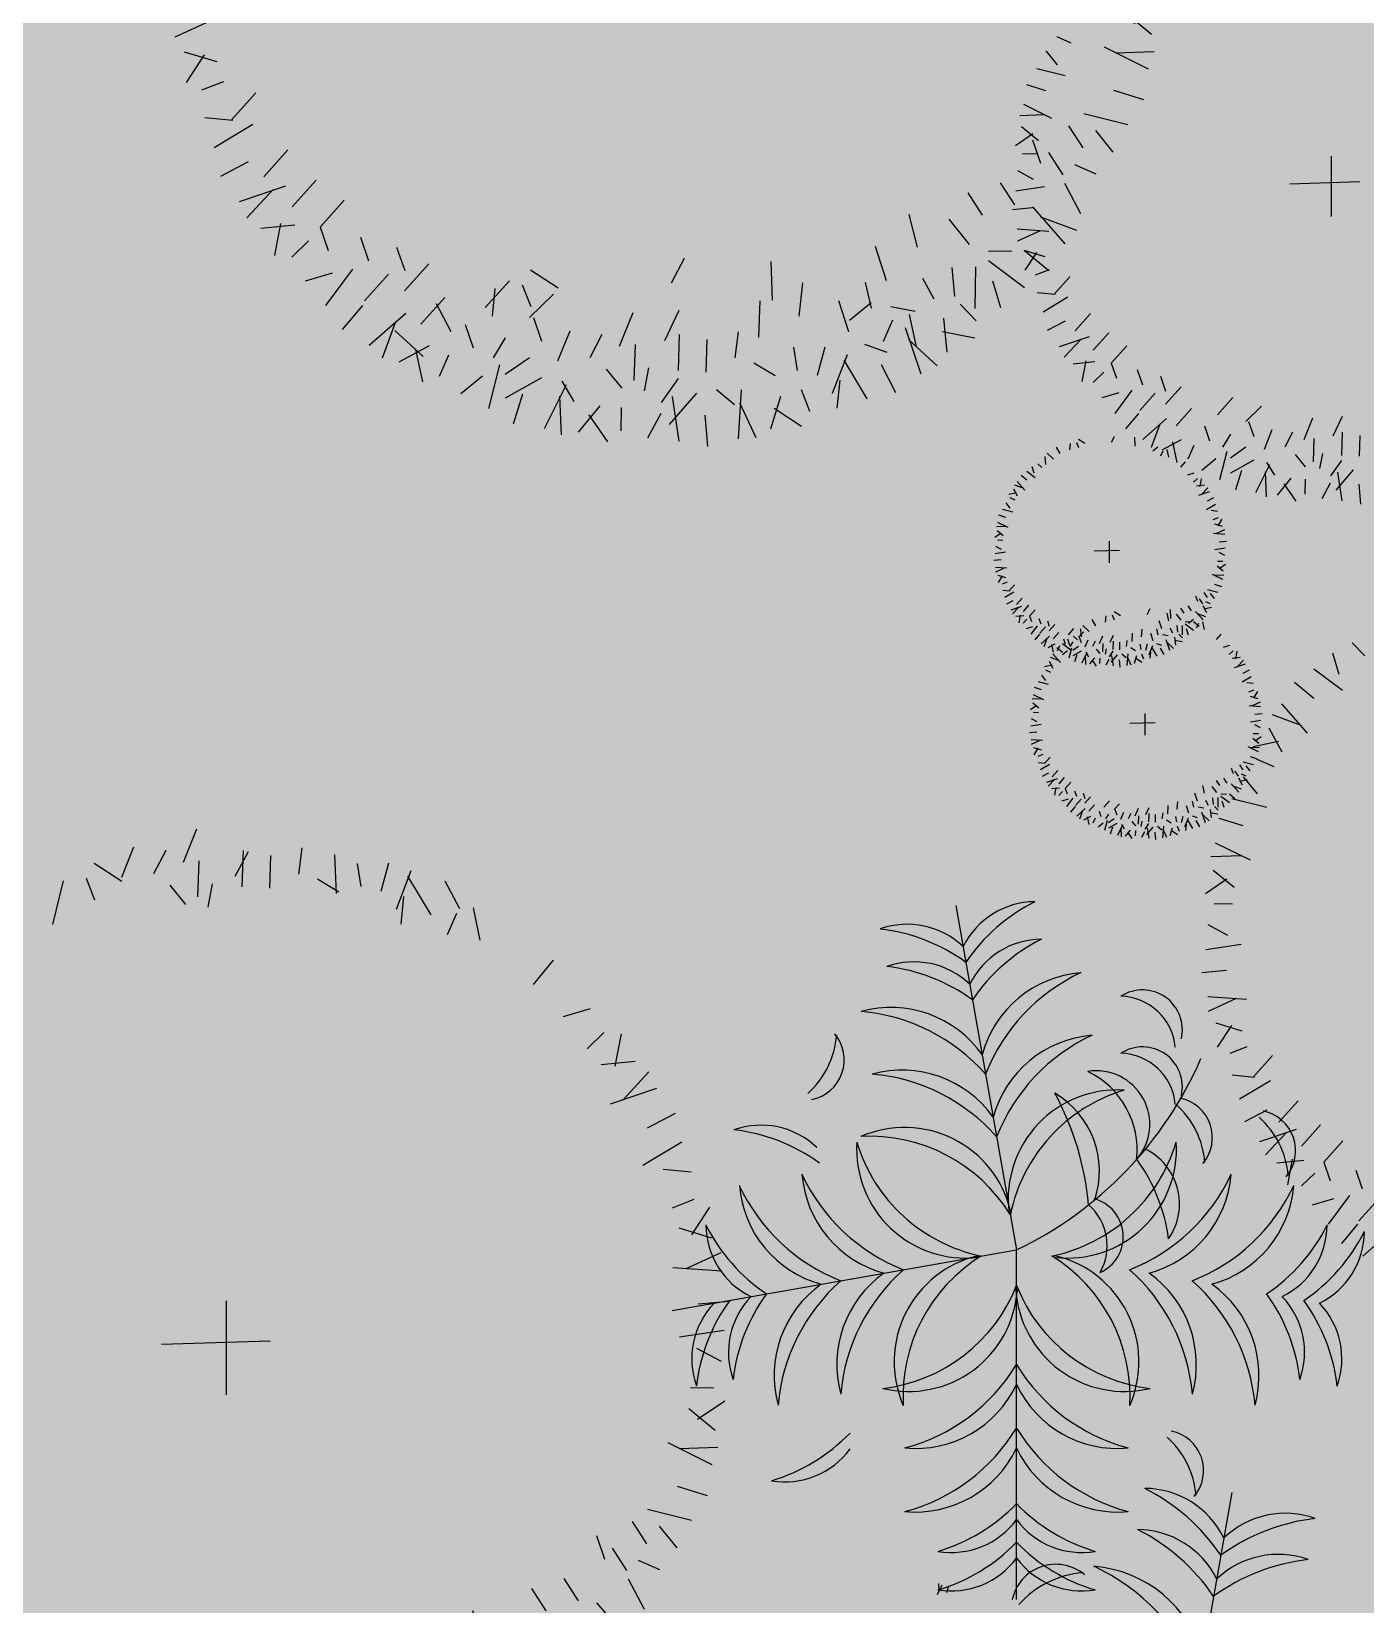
# Model space of a CAD drawing. Header units: millimetres. Extents: x 216896 to 446004, y 63591 to 243769.
# Drawn here: x 308567 to 310818, y 195957 to 198613 of the extents above; entities that cross this region are included whole.
import ezdxf

# ---------------------------------------------------------------- set-up
doc = ezdxf.new("R2010")
doc.units = ezdxf.units.MM
for name, color, linetype, true_color in [('green', 7, 'Continuous', 0x45e718), ('shadov', 7, 'Continuous', 0x2a3c34), ('trees', 7, 'Continuous', 0x547000)]:
    doc.layers.add(name, color=color, linetype=linetype, true_color=true_color)
doc.layers.add('Stone', color=167, linetype='Continuous', lineweight=0)

# ---------------------------------------------------------------- blocks, each defined once
blk = doc.blocks.new('arbor2')
at = {"color": 0}
for p, q in [((0.0933, 0.45), (0.0739, 0.4243)), ((-0.0858, 0.4092), (-0.0919, 0.4366)), ((-0.0337, 0.4362), (-0.0532, 0.4009)), ((-0.0029, 0.4442), (0.0167, 0.4223)), ((0.0347, 0.449), (0.0173, 0.4257)), ((0.0617, 0.4386), (0.0458, 0.4212)), ((-0.1338, 0.4234), (-0.1154, 0.3942)), ((-0.0109, 0.4122), (-0.0132, 0.4328)), ((0.0879, 0.4222), (0.0785, 0.3914)), ((-0.1458, 0.4137), (-0.1508, 0.3835)), ((0.0573, 0.4078), (0.0663, 0.3875)), ((0.1157, 0.4006), (0.1329, 0.4188)), ((0.1285, 0.4207), (0.1191, 0.3898)), ((0.151, 0.41), (0.1426, 0.3821)), ((0.1799, 0.4095), (0.171, 0.3876)), ((0.0942, 0.399), (0.085, 0.3801)), ((0.2064, 0.3959), (0.1988, 0.3623)), ((-0.2012, 0.3625), (-0.2019, 0.3875)), ((-0.168, 0.3753), (-0.178, 0.3935)), ((0.224, 0.3833), (0.2218, 0.3625)), ((-0.236, 0.3439), (-0.2521, 0.3669)), ((-0.2024, 0.3442), (-0.2274, 0.3757)), ((0.1863, 0.379), (0.2017, 0.363)), ((0.2511, 0.3761), (0.2379, 0.3535)), ((0.2685, 0.3644), (0.2468, 0.3344)), ((0.2644, 0.3606), (0.2755, 0.3218)), ((-0.2858, 0.3386), (-0.2576, 0.3187)), ((-0.253, 0.3081), (-0.2722, 0.3474)), ((0.2563, 0.3441), (0.2475, 0.3207)), ((0.2956, 0.348), (0.3018, 0.3206)), ((-0.2931, 0.3251), (-0.2862, 0.2953)), ((-0.3159, 0.3095), (-0.2866, 0.3078)), ((0.2854, 0.3011), (0.2984, 0.3174)), ((0.3137, 0.3181), (0.3121, 0.2887)), ((-0.299, 0.2812), (-0.3152, 0.2941)), ((-0.3248, 0.2566), (-0.335, 0.2794)), ((-0.3188, 0.2393), (-0.3541, 0.2588)), ((0.3481, 0.2381), (0.3711, 0.2543)), ((-0.3498, 0.2261), (-0.3735, 0.2411)), ((-0.3518, 0.1866), (-0.3846, 0.2155)), ((-0.3938, 0.2022), (-0.3601, 0.1945)), ((0.3667, 0.2034), (0.3918, 0.2041)), ((-0.3954, 0.1869), (-0.3776, 0.162)), ((-0.4105, 0.1637), (-0.3827, 0.1734)), ((0.3796, 0.1701), (0.3978, 0.1802)), ((0.4122, 0.175), (0.3995, 0.1485)), ((-0.384, 0.1441), (-0.4039, 0.1498)), ((0.4179, 0.1479), (0.3878, 0.1529)), ((-0.3984, 0.1115), (-0.4166, 0.1287)), ((0.4276, 0.136), (0.3984, 0.1176)), ((0.3869, 0.1173), (0.4305, 0.1201)), ((-0.3863, 0.0977), (-0.4263, 0.1023)), ((0.4134, 0.0879), (0.4408, 0.0941)), ((-0.4098, 0.0738), (-0.4375, 0.0785)), ((0.4008, 0.0568), (0.4396, 0.0679)), ((-0.3966, 0.0364), (-0.438, 0.0506)), ((0.4173, 0.0487), (0.4407, 0.0398)), ((-0.4413, 0.0348), (-0.4073, 0.0406)), ((0.0096, 0.0359), (-0.0121, -0.0451)), ((-0.4369, 0.02), (-0.411, 0.0039)), ((0.4164, 0.0131), (0.4371, 0.0154)), ((-0.442, -0.0071), (-0.4201, 0.0125)), ((0.0385, -0.0091), (-0.056, 0.0132)), ((0.4484, 0.005), (0.4265, -0.0145)), ((0.4433, -0.0221), (0.4174, -0.006)), ((-0.41, -0.0152), (-0.4307, -0.0174)), ((-0.4109, -0.0507), (-0.4343, -0.0419)), ((-0.3846, -0.0322), (-0.4117, -0.0497)), ((0.403, -0.0385), (0.4444, -0.0527)), ((0.4477, -0.0369), (0.4137, -0.0427)), ((-0.3944, -0.0588), (-0.4332, -0.0699)), ((0.4162, -0.0758), (0.4439, -0.0806)), ((-0.407, -0.09), (-0.4344, -0.0962)), ((-0.37, -0.0888), (-0.3971, -0.1064)), ((0.3927, -0.0998), (0.4327, -0.1044)), ((-0.3805, -0.1194), (-0.4241, -0.1222)), ((-0.4212, -0.138), (-0.392, -0.1196)), ((-0.3527, -0.1214), (-0.3797, -0.139)), ((0.4048, -0.1136), (0.423, -0.1307)), ((-0.4115, -0.15), (-0.3814, -0.155)), ((-0.4058, -0.177), (-0.3931, -0.1506)), ((-0.333, -0.1453), (-0.3601, -0.1628)), ((0.3904, -0.1461), (0.4103, -0.1519)), ((-0.3601, -0.1628), (-0.3586, -0.185)), ((0.4018, -0.1889), (0.384, -0.1641)), ((0.4169, -0.1658), (0.3891, -0.1755)), ((-0.3732, -0.1722), (-0.3914, -0.1822)), ((-0.3277, -0.1808), (-0.3262, -0.203)), ((0.3582, -0.1886), (0.391, -0.2176)), ((0.4002, -0.2043), (0.3665, -0.1966)), ((-0.3603, -0.2054), (-0.3854, -0.2062)), ((-0.342, -0.2066), (-0.3736, -0.2317)), ((-0.2987, -0.1979), (-0.2972, -0.22)), ((-0.3119, -0.2192), (-0.3389, -0.2368)), ((-0.2748, -0.2198), (-0.3019, -0.2374)), ((0.3562, -0.2282), (0.3799, -0.2432)), ((-0.3417, -0.2402), (-0.3647, -0.2564)), ((-0.2687, -0.2525), (-0.2957, -0.27)), ((-0.2092, -0.2529), (-0.2363, -0.2705)), ((-0.1885, -0.2484), (-0.1689, -0.2704)), ((0.2749, -0.2523), (0.2764, -0.2744)), ((0.3091, -0.2484), (0.3163, -0.2709)), ((0.3252, -0.2413), (0.3605, -0.2609)), ((-0.306, -0.2572), (-0.3453, -0.2765)), ((-0.3365, -0.29), (-0.3165, -0.2618)), ((-0.2713, -0.2835), (-0.2775, -0.2561)), ((-0.2321, -0.2796), (-0.2232, -0.2562)), ((-0.1965, -0.2804), (-0.1988, -0.2598)), ((0.2856, -0.2669), (0.2928, -0.2894)), ((0.3312, -0.2587), (0.3414, -0.2815)), ((-0.3194, -0.2693), (-0.301, -0.2985)), ((-0.2575, -0.2803), (-0.256, -0.3024)), ((-0.1741, -0.2747), (-0.2004, -0.2894)), ((-0.0699, -0.2921), (-0.0527, -0.2739)), ((-0.3229, -0.2974), (-0.2932, -0.2904)), ((-0.3073, -0.3202), (-0.3057, -0.2908)), ((-0.1969, -0.2903), (-0.1954, -0.3124)), ((0.1508, -0.2882), (0.1504, -0.3182)), ((0.2068, -0.2831), (0.214, -0.3055)), ((0.2369, -0.2818), (0.2441, -0.3043)), ((0.3054, -0.2832), (0.3216, -0.2962)), ((-0.279, -0.3032), (-0.292, -0.3194)), ((-0.2259, -0.3012), (-0.241, -0.3157)), ((-0.1101, -0.3092), (-0.1295, -0.335)), ((0.0208, -0.2967), (0.0132, -0.3304)), ((0.1144, -0.3076), (0.1161, -0.3399)), ((0.1843, -0.3013), (0.1958, -0.328)), ((0.2995, -0.3272), (0.2926, -0.2974)), ((-0.2371, -0.3231), (-0.2566, -0.3583)), ((-0.1688, -0.3103), (-0.1862, -0.3335)), ((-0.1418, -0.3206), (-0.1576, -0.3381)), ((-0.0697, -0.3177), (-0.0893, -0.3405)), ((0.0432, -0.3224), (0.0325, -0.3505)), ((0.2594, -0.3102), (0.2786, -0.3495)), ((0.2922, -0.3407), (0.264, -0.3208)), ((-0.2545, -0.329), (-0.2773, -0.3393)), ((-0.2097, -0.3241), (-0.2344, -0.333)), ((-0.1155, -0.337), (-0.1249, -0.3678)), ((0.0023, -0.3282), (-0.0072, -0.3591)), ((0.0975, -0.3367), (0.0966, -0.3603)), ((-0.2039, -0.3443), (-0.2399, -0.3533)), ((-0.075, -0.3386), (-0.0844, -0.3694)), ((-0.0525, -0.3493), (-0.0609, -0.3771)), ((-0.0235, -0.3498), (-0.0325, -0.3716)), ((0.0702, -0.3462), (0.0718, -0.3752)), ((0.1479, -0.3462), (0.153, -0.3666)), ((0.1758, -0.3437), (0.1712, -0.3695)), ((0.1962, -0.3488), (0.186, -0.3844)), ((0.2088, -0.3463), (0.2338, -0.3778)), ((0.211, -0.3382), (0.2314, -0.3432)), ((0.2424, -0.346), (0.2586, -0.3689)), ((-0.224, -0.354), (-0.239, -0.3777)), ((-0.1844, -0.356), (-0.2133, -0.3889)), ((-0.2, -0.398), (-0.1924, -0.3643)), ((-0.1873, -0.3518), (-0.1816, -0.372)), ((-0.1461, -0.3515), (-0.1371, -0.3717)), ((-0.1093, -0.3603), (-0.1184, -0.3791)), ((0.0753, -0.3657), (0.0981, -0.3554)), ((0.114, -0.3632), (0.1339, -0.3729)), ((0.2076, -0.3646), (0.2083, -0.3896)), ((-0.0862, -0.3763), (-0.1064, -0.3931)), ((0.0205, -0.3759), (0.0184, -0.3968)), ((0.0998, -0.3915), (0.1128, -0.3753)), ((0.1281, -0.3745), (0.1265, -0.4039)), ((0.1744, -0.3774), (0.1844, -0.3956)), ((-0.1847, -0.3996), (-0.1599, -0.3818)), ((-0.1616, -0.4147), (-0.1713, -0.387)), ((-0.1419, -0.3882), (-0.1477, -0.4082)), ((-0.0739, -0.3933), (-0.1046, -0.414)), ((-0.0956, -0.3905), (-0.1001, -0.4305)), ((-0.0171, -0.3802), (-0.0017, -0.3962)), ((0.0477, -0.3831), (0.0345, -0.4058)), ((0.0826, -0.3899), (0.1, -0.4017)), ((0.1216, -0.3847), (0.1243, -0.4284)), ((0.1522, -0.4157), (0.1572, -0.3856)), ((-0.1093, -0.4026), (-0.1265, -0.4208)), ((-0.0557, -0.3947), (-0.0434, -0.4117)), ((-0.0343, -0.4008), (-0.0484, -0.4422)), ((0.0651, -0.3948), (0.0433, -0.4248)), ((0.061, -0.3987), (0.0721, -0.4374)), ((0.1402, -0.4254), (0.1218, -0.3962)), ((0.1792, -0.41), (0.1527, -0.3973)), ((-0.0716, -0.4141), (-0.0764, -0.4417)), ((-0.0327, -0.4456), (-0.0385, -0.4115)), ((-0.0179, -0.4412), (-0.0017, -0.4152)), ((0.0173, -0.4143), (0.0196, -0.4349)), ((0.0529, -0.4151), (0.044, -0.4385)), ((0.0922, -0.4112), (0.0983, -0.4386)), ((0.0093, -0.4463), (-0.0103, -0.4243))]:
    blk.add_line(p, q, dxfattribs=at)

msp = doc.modelspace()

# ---------------------------------------------------------------- hatches: boundary and pattern name
at = {"layer": 'shadov', "ltscale": 0.1}
h = msp.add_hatch(dxfattribs=at)
h.set_pattern_fill('DOTS', color=256, scale=0.001)
h.paths.add_polyline_path([(301407.1, 217899.8), (312801.2, 225349), (312801.2, 212348), (312876.2, 207772.5), (312801.2, 178300), (309333.4, 178300), (309333.4, 168225), (331284.9, 168225), (319890.8, 160775.8), (297939.4, 160775.8), (297939.4, 170850.8), (301375.7, 173101.6)])
at = {"layer": 'Stone', "lineweight": 0}
h = msp.add_hatch(dxfattribs=at)
h.set_pattern_fill('GRAVEL,_O', color=256, scale=75, angle=30)
h.set_pattern_definition([(258.0128, (293194.72, 204320.65), (-4625.72783, -22468.03027), [256.29, -25372.875]), (214.9697, (293141.49, 204069.95), (18844.87948, 13079.78524), [439.804, -43540.5]), (162.5104, (292781.09, 203817.88), (26975.28217, -8622.587), [310.11, -30701.025]), (297.2737, (292375.8, 203033.96), (-17400.22264, 33948.05313), [400.504, -39649.8]), (322.8337, (292559.33, 202677.98), (-19678.92189, 15034.83847), [392.725, -38879.85]), (27.2737, (292872.28, 202440.72), (-33948.05313, -17400.22264), [400.504, -39649.8]), (67.6942, (293228.26, 202624.25), (-11922.14117, -28880.27706), [529.645, -52434.825]), (102.2553, (293429.29, 203114.26), (-9406.53422, 42962.64854), [500.04, -49503.975]), (151.4296, (293323.15, 203602.905), (-25580.71599, 13827.09193), [401.86, -39784.125]), (205.2364, (292970.22, 203795.09), (19100.03914, 8827.72886), [458.785, -22480.425]), (252.3974, (292555.224, 203599.486), (-9319.85496, -29577.53907), [593.31, -58737.6]), (168.8141, (294018.6, 203960.43), (-17263.4326, 3231.1594), [202.504, -20047.95]), (201.4692, (293819.95, 203999.72), (23352.09119, 9082.916), [385.26, -38140.95]), (255, (293461.4, 203858.7), (952.5, -1649.777), [269.41, -2424.67]), (233.1986, (293231.63, 203990), (6343.9114, 8062.0873), [145.08, -14362.95]), (321.8014, (293144.72, 203873.84), (-4507.2814, 3996.8377), [205.174, -10053.6]), (60.9638, (293305.96, 203746.96), (3044.3285, 6157.0563), [333.24, -10774.725]), (191.5651, (293467.7, 204038.3), (4252.057, 255.225), [240.965, -5783.175]), (46.3895, (292187.85, 203321.39), (13640.29899, 14474.33014), [337.566, -33419.1]), (100.3462, (292420.69, 203565.8), (3878.39, -21957.52606), [283.2, -28036.65]), (323.1986, (293277.2, 204368.28), (-8062.0873, 6343.9114), [290.16, -14217.9]), (13.6105, (293509.54, 204194.46), (-19355.2871, -4575.68037), [337.566, -33419.1]), (9.444, (292778.4, 202298.53), (-10153.8999, -1462.9531), [325.526, -15950.775]), (324.7751, (293099.52, 202351.94), (-18726.36788, 13385.065), [272.754, -27002.7]), (96.8014, (294246.2, 202728.02), (-1462.9448, 10153.9281), [290.16, -14217.9]), (47.354, (294211.84, 203016.14), (-17637.12603, -18981.6043), [319.337, -31614.3]), (99.444, (293437.81, 202261.3), (1462.9531, -10153.8999), [162.763, -16113.6]), (131.3099, (294147.2, 202670.87), (-5459.758, 5646.5971), [97.136, -9616.5]), (195.9638, (294083.1, 202743.84), (5901.837, 1207.7265), [392.726, -7461.79]), (216.009, (293705.51, 202635.82), (15545.26184, 11174.7605), [363.95, -36031.05]), (333.6901, (293391.7, 203598.5), (-3554.777, 2347.0533), [274.74, -6593.835]), (23.1572, (293637.97, 203476.71), (29951.25283, 12892.93513), [479.668, -47487]), (90.9454, (294079, 203665.34), (68.3859, -15358.41236), [196.13, -19417.05]), (120, (294075.8, 203861.4), (-2602.28, 697.28), [114.3, -1790.7]), (150.2564, (293643.94, 202666.27), (13266.59623, -7738.451), [264.65, -26200.425]), (78.0128, (293414.16, 202797.57), (4625.72783, 22468.03027), [512.58, -25116.6]), (30, (293520.6, 203299), (697.28, 2602.28), [495.3, -1409.7]), (355.3048, (293949.56, 203546.62), (-23165.256, 2023.46636), [301.207, -29819.475]), (284.0546, (294249.76, 203521.97), (2160.2265, -7551.6317), [277.37, -13591.275]), (237.646, (294317.12, 203252.9), (-21820.77249, -34595.28796), [451.61, -44709.375]), (205.4261, (294075.44, 202871.4), (-22399.61946, -10732.73244), [477.77, -47299.35]), (205.4261, (294075.44, 202871.4), (-22399.61946, -10732.73244), [477.77, -47299.35])])
h.paths.add_polyline_path([(293610.3, 164642.3), (302257.5, 164642.3), (302257.5, 179683.4), (293610.3, 179683.4)], flags=16)
h.paths.add_polyline_path([(294257.5, 184283.4), (302257.5, 184283.4), (302257.5, 181283.4), (294257.5, 181283.4)], flags=16)
h.paths.add_polyline_path([(294257.5, 188483.4), (302257.5, 188483.4), (302257.5, 185483.4), (294257.5, 185483.4)], flags=16)
h.paths.add_polyline_path([(294257.5, 192683.4), (302257.5, 192683.4), (302257.5, 189683.4), (294257.5, 189683.4)], flags=16)
edge = h.paths.add_edge_path()
edge.add_line((293607.1, 153195.7), (293607.1, 162642.3))
edge.add_line((293607.1, 162642.3), (302257.5, 162642.3))
edge.add_line((302257.5, 162642.3), (302257.5, 153195.7))
edge.add_line((302257.5, 153195.7), (304476.6, 153195.7))
edge.add_line((304476.6, 153195.7), (304476.6, 161675.3))
edge.add_line((304476.6, 161675.3), (309320.4, 161675.3))
edge.add_line((309320.4, 161675.3), (309320.4, 165847.4))
edge.add_line((309320.4, 165847.4), (304476.6, 165847.4))
edge.add_line((304476.6, 165847.4), (304476.6, 194585.1))
edge.add_line((304476.6, 194585.1), (296994.2, 194585.1))
edge.add_line((296994.2, 194585.1), (295031.1, 197985))
edge.add_line((295031.1, 197985), (289835, 194985.1))
edge.add_line((289835, 194985.1), (289835, 191274.4))
edge.add_line((289835, 191274.4), (291607.1, 191274.4))
edge.add_line((291607.1, 191274.4), (291607.1, 175228.1))
edge.add_line((291607.1, 175228.1), (291607.1, 171222.2))
edge.add_line((291607.1, 171222.2), (291607.1, 165645.2))
edge.add_line((291607.1, 165645.2), (291607.1, 161639.3))
edge.add_line((291607.1, 161639.3), (291607.1, 153195.7))
edge.add_line((291607.1, 153195.7), (293607.1, 153195.1))

# ---------------------------------------------------------------- linework, layer by layer
at = {"layer": 'green'}
for p, q in [((310321.5, 198593.2), (310298.3, 198603.4)), ((310298.9, 198556.3), (310279.7, 198579.9)), ((310311.3, 198537.8), (310263.8, 198549.7)), ((310279.2, 198512.7), (310246.6, 198522.8)), ((310235, 198470.7), (310276.9, 198472.3)), ((310289.2, 198465.6), (310241.6, 198489.2)), ((310227.5, 198420.3), (310257, 198440.4)), ((310238, 198452.2), (310266.7, 198428.7)), ((310264.8, 198405.6), (310239.6, 198406.1)), ((310760.7, 198402.4), (310760.7, 198300.5)), ((310258.1, 198362.8), (310231.4, 198377.3)), ((310276.7, 198350.5), (310228.3, 198343.3)), ((310808.8, 198358.7), (310690.8, 198355.1)), ((310256.6, 198315), (310222.6, 198311.9)), ((310283.9, 198275.3), (310230.8, 198278.9)), ((310231.9, 198259.3), (310270, 198276.9)), ((310241.6, 198243.4), (310277.2, 198232.6)), ((310244.2, 198209.9), (310263.8, 198239.8)), ((310284.3, 198210.5), (310260.8, 198201.4)), ((310319.4, 198198.6), (310293.2, 198169.4)), ((310294.5, 198168.5), (310264.2, 198171.6)), ((310316.3, 198164.2), (310274.4, 198139)), ((310311.4, 198123.7), (310281.2, 198107.8)), ((310354.4, 198136.7), (310328.2, 198107.5)), ((310351.8, 198097.5), (310301.4, 198080.5)), ((310309.8, 198062.8), (310338.3, 198093.6)), ((310385, 198103.9), (310358.8, 198074.8)), ((310415.6, 198082), (310389.4, 198052.9)), ((310325, 198051.8), (310361.9, 198055.4)), ((310340.2, 198021.9), (310346.8, 198057)), ((310389.4, 198052.9), (310398.1, 198027.4)), ((310433, 198042), (310441.8, 198016.5)), ((310377, 198037.8), (310358.8, 198020.3)), ((310472.4, 198031.1), (310481.1, 198005.6)), ((310402.4, 198002.9), (310373.3, 197994.1)), ((310424.3, 198007.2), (310395.2, 197967.9)), ((310463.6, 198002), (310437.4, 197972.8)), ((310507.3, 198012.9), (310481.1, 197983.7)), ((310594.7, 197994.7), (310568.5, 197965.5)), ((310435.2, 197967.9), (310413.4, 197941.7)), ((310524.8, 197976.5), (310498.6, 197947.3)), ((310642.8, 197980.1), (310616.6, 197954.6)), ((310778.9, 197962.5), (310763, 197929.6)), ((310482.5, 197959.2), (310442.5, 197924.2)), ((310457.1, 197911.1), (310471.6, 197950.4)), ((310546.7, 197947.3), (310555.4, 197921.9)), ((310620.9, 197954.6), (310629.7, 197929.1)), ((310660.3, 197940.1), (310647.1, 197907.3)), ((310695.2, 197936.4), (310682.1, 197910.9)), ((310728.7, 197959.7), (310714.1, 197923.4)), ((310779.2, 197936.4), (310777.9, 197897.2)), ((310475.3, 197906.7), (310508, 197924.2)), ((310500.7, 197884.9), (310493.5, 197919.8)), ((310528.7, 197913.7), (310518.5, 197890.6)), ((310590.3, 197932.8), (310577.2, 197910.9)), ((310616.6, 197910.9), (310590.3, 197892.7)), ((310731.2, 197925.4), (310729.8, 197886.3)), ((310809, 197930.8), (310807.9, 197895.6)), ((310565.6, 197891.1), (310542, 197871.9)), ((310584.1, 197903.5), (310572.2, 197856.1)), ((310629.7, 197889.1), (310590.3, 197867.2)), ((310656.3, 197881.4), (310632.7, 197833.8)), ((310651.5, 197885.4), (310664.6, 197863.6)), ((310699.8, 197898.8), (310716.7, 197877.9)), ((310745.8, 197900.1), (310741, 197875.1)), ((310777.9, 197888.5), (310759.5, 197862.5)), ((310609.2, 197871.4), (310599.1, 197838.8)), ((310651.1, 197827.3), (310649.5, 197869.2)), ((310669.6, 197830.2), (310693.2, 197858.9)), ((310716.3, 197857), (310715.8, 197831.8)), ((310797.7, 197872.5), (310768.2, 197838.5)), ((310771.4, 197868.9), (310778.6, 197820.5)), ((310701.5, 197819.8), (310681.4, 197849.3)), ((310759, 197850.4), (310744.6, 197823.6)), ((310806.9, 197848.8), (310810, 197814.8)), ((310774.2, 197527.1), (310763.4, 197563)), ((310817.4, 197558.5), (310795.8, 197581)), ((310779.6, 197500.1), (310731.1, 197536.1)), ((310731.1, 197486.6), (310698.7, 197513.6)), ((310660.9, 197459.7), (310709.5, 197441.7)), ((310720.3, 197428.2), (310677.1, 197477.6)), ((310655.5, 197437.2), (310677.1, 197396.7)), ((310628.6, 197405.7), (310671.7, 197414.7)), ((310664.1, 197371.3), (310635.6, 197383.8)), ((310636.3, 197325.7), (310612.6, 197354.8)), ((310651.6, 197302.8), (310593, 197317.5)), ((310611.9, 197271.8), (310571.7, 197284.3)), ((310557.4, 197220), (310609.2, 197222)), ((310624.3, 197213.7), (310565.5, 197242.8)), ((310561.1, 197197.2), (310596.5, 197168.1)), ((310548.2, 197157.8), (310584.6, 197182.6)), ((310594.2, 197139.6), (310563.1, 197140.2)), ((310127, 197137.2), (310229.5, 196556.1)), ((310585.9, 197086.8), (310552.9, 197104.6)), ((310608.8, 197071.6), (310549.1, 197062.7)), ((310584, 197027.7), (310542.1, 197023.9)), ((310617.7, 196978.8), (310552.2, 196983.2)), ((310553.5, 196959.1), (310600.6, 196980.7)), ((310565.6, 196939.4), (310609.5, 196926)), ((310568.8, 196898), (310592.9, 196934.9)), ((310618.3, 196898.8), (310589.3, 196887.5)), ((310661.7, 196884), (310629.3, 196848.1)), ((310630.8, 196846.9), (310593.5, 196850.7)), ((310657.8, 196841.6), (310606, 196810.5)), ((310704.8, 196807.6), (310672.4, 196771.6)), ((310651.7, 196791.6), (310614.4, 196772)), ((310742.6, 196767.1), (310710.2, 196731.2)), ((310701.5, 196759.2), (310639.3, 196738.3)), ((310649.8, 196716.4), (310685, 196754.4)), ((310780.3, 196740.2), (310748, 196704.2)), ((310668.5, 196702.9), (310714.1, 196707.3)), ((310687.2, 196665.9), (310695.4, 196709.2)), ((310748, 196704.2), (310758.7, 196672.8)), ((310801.9, 196690.7), (310812.7, 196659.3)), ((310732.6, 196685.6), (310710.2, 196664)), ((310764.1, 196642.4), (310728.2, 196631.6)), ((310791.1, 196647.8), (310755.1, 196599.3)), ((310839.7, 196641.3), (310807.3, 196605.3)), ((310804.6, 196599.3), (310777.6, 196566.9)), ((310863, 196588.5), (310813.6, 196545.3)), ((309648.4, 196453.6), (310229.5, 196556.1)), ((310229.5, 195966), (310229.5, 196556.1)), ((310593, 196146.7), (310480, 195505.9)), ((310096, 195974.4), (310104, 195990.5)), ((310097.8, 195992.7), (310098.3, 195978.5)), ((310112, 195977.8), (310115.4, 195988.8))]:
    msp.add_line(p, q, dxfattribs=at)
for centre, radius, start, end in [((310261.4, 197007.5), 136.2, 90.3757, 153.7101), ((310397.9, 196869.6), 306.6, 116.6207, 145.9237), ((310045.2, 196969.4), 136.2, 46.29, 109.6243), ((309964.1, 196793.1), 306.6, 54.0763, 83.3794), ((310272.6, 196944.2), 136.2, 90.3757, 153.7101), ((310409, 196806.3), 306.6, 116.6207, 145.9237), ((310056.3, 196906), 136.2, 46.29, 109.6243), ((309975.2, 196729.8), 306.6, 54.0763, 83.3794), ((310353.4, 196835.9), 188.6, 94.6063, 164.7511), ((310471.7, 196737.3), 316.2, 114.9635, 158.6288), ((310442, 196927.5), 67.3, 347.0578, 122.8533), ((310403.3, 196889.6), 94.5, 5.1845, 88.654), ((310017.4, 196776.7), 188.6, 35.2489, 105.3937), ((309939.9, 196643.5), 316.2, 41.3712, 85.0366), ((309778.9, 196930.3), 147.6, 311.7894, 355.382), ((309870.8, 196876.6), 67.9, 281.2525, 40.258), ((310372, 196730.2), 188.6, 94.6063, 164.7511), ((310490.4, 196631.6), 316.2, 114.9635, 158.6288), ((310442, 196831.3), 67.3, 347.0578, 122.8533), ((309955.3, 197131.6), 637.5, 295.4772, 336.6585), ((310403.3, 196793.4), 94.5, 5.1845, 88.654), ((310036, 196671), 188.6, 35.2489, 105.3937), ((309958.6, 196537.8), 316.2, 41.3712, 85.0366), ((310364, 196767.9), 90.4, 318.8744, 98.9763), ((310285.5, 196724.5), 147.5, 353.7537, 64.0971), ((310399.3, 196642.1), 183.9, 86.3654, 186.5741), ((310491.5, 196559.3), 278.2, 106.8122, 168.3336), ((310216.5, 196688.9), 152.8, 341.4477, 59.3673), ((309854.8, 196585.3), 498.5, 5.4008, 28.1391), ((310400.1, 196691.9), 147.6, 4.618, 48.2107), ((310492.1, 196745.6), 67.9, 319.742, 78.7476), ((309798.3, 196630.3), 136.2, 46.29, 109.6243), ((310540.7, 196669.7), 147.6, 4.618, 48.2107), ((310632.6, 196723.4), 67.9, 319.742, 78.7476), ((309717.2, 196454.1), 306.6, 54.0763, 83.3794), ((310040.5, 196578.8), 183.9, 13.426, 113.6346), ((309982.2, 196469.5), 278.2, 31.6665, 93.1878), ((310143.5, 196726), 183.9, 176.3654, 276.5741), ((310226.3, 196818.1), 278.2, 196.8122, 258.3336), ((310232.7, 196818.1), 278.2, 281.6665, 343.1878), ((310315.5, 196726), 183.9, 263.426, 3.6346), ((310402, 196633.8), 102.6, 324.9866, 64.4034), ((310193.6, 196536), 295, 7.5759, 35.8942), ((310048.3, 196798.3), 316.2, 204.9635, 248.6288), ((309949.7, 196680), 188.6, 184.6063, 254.7511), ((310055.4, 196698.7), 188.6, 184.6063, 254.7511), ((310154, 196817), 316.2, 204.9635, 248.6288), ((310305, 196817), 316.2, 291.3712, 335.0366), ((310403.6, 196698.7), 188.6, 285.2489, 355.3937), ((310410.7, 196798.3), 316.2, 291.3712, 335.0366), ((310509.3, 196680), 188.6, 285.2489, 355.3937), ((310343.1, 196578.2), 66.4, 294.2258, 75.1279), ((310290.3, 196563.1), 92.1, 330.4398, 48.6694), ((309979.3, 196735.6), 306.6, 206.6207, 235.9237), ((309841.5, 196599.2), 136.2, 180.3757, 243.7101), ((310479.7, 196735.6), 306.6, 304.0763, 333.3794), ((310617.5, 196599.2), 136.2, 296.29, 359.6243), ((310542.6, 196724.5), 306.6, 304.0763, 333.3794), ((310680.4, 196588.1), 136.2, 296.29, 359.6243), ((310206.8, 196367.1), 183.9, 103.426, 203.6346), ((310316.1, 196308.9), 278.2, 121.6665, 183.1878), ((310142.9, 196308.9), 278.2, 356.8122, 58.3336), ((310252.2, 196367.1), 183.9, 336.3654, 76.5741), ((310142.1, 196266.5), 316.2, 131.3712, 175.0366), ((310114.6, 196362.6), 188.6, 125.2489, 195.3937), ((310247.8, 196285.2), 316.2, 131.3712, 175.0366), ((310211.2, 196285.2), 316.2, 4.9635, 48.6288), ((310344.4, 196362.6), 188.6, 344.6063, 54.7511), ((310316.9, 196266.5), 316.2, 4.9635, 48.6288), ((309879.6, 196382.9), 136.2, 136.29, 199.6243), ((310055.8, 196301.9), 306.6, 144.0763, 173.3794), ((310008.9, 196344), 188.6, 125.2489, 195.3937), ((309971, 196598.4), 278.2, 276.8122, 338.3336), ((310047.3, 196500.9), 183.9, 256.3654, 356.5741), ((310411.7, 196500.9), 183.9, 183.426, 283.6346), ((310488, 196598.4), 278.2, 201.6665, 263.1878), ((310450.1, 196344), 188.6, 344.6063, 54.7511), ((310403.2, 196301.9), 306.6, 6.6207, 35.9237), ((310579.4, 196382.9), 136.2, 340.3757, 43.7101), ((309817.6, 196372), 136.2, 136.29, 199.6243), ((309993.8, 196290.9), 306.6, 144.0763, 173.3794), ((310466.1, 196290.8), 306.6, 6.6207, 35.9237), ((310642.3, 196371.9), 136.2, 340.3757, 43.7101), ((309959.5, 196527.1), 316.2, 284.9635, 328.6288), ((310499.5, 196527.1), 316.2, 211.3712, 255.0366), ((310058.9, 196409.4), 188.6, 264.6063, 334.7511), ((310400.1, 196409.4), 188.6, 205.2489, 275.3937), ((309728.2, 196460.1), 306.6, 286.6207, 315.9237), ((309959.5, 196419.8), 316.2, 284.9635, 328.6288), ((310499.5, 196419.8), 316.2, 211.3712, 255.0366), ((310385.3, 196129.8), 147.6, 4.618, 48.2107), ((310477.3, 196183.5), 67.9, 319.742, 78.7476), ((309838.7, 196300.6), 136.2, 260.3757, 323.7101), ((310058.9, 196302.1), 188.6, 264.6063, 334.7511), ((310400.1, 196302.1), 188.6, 205.2489, 275.3937), ((310294.3, 195851.1), 338, 34.0763, 63.3794), ((310444.8, 196003.2), 150.2, 26.29, 89.6243), ((310009.3, 196340.9), 306.6, 286.6207, 315.9237), ((310449.7, 196340.9), 306.6, 224.0763, 253.3794), ((310772.6, 195766.8), 338, 96.6207, 125.9237), ((310683.2, 195961.1), 150.2, 70.3757, 133.7101), ((310119.7, 196181.4), 136.2, 260.3757, 323.7101), ((310339.3, 196181.4), 136.2, 216.29, 279.6243), ((310432.6, 195933.8), 150.2, 26.29, 89.6243), ((310282.1, 195781.8), 338, 34.0763, 63.3794), ((310009.3, 196275.9), 306.6, 286.6207, 315.9237), ((310449.7, 196275.9), 306.6, 224.0763, 253.3794), ((310119.7, 196116.5), 136.2, 260.3757, 323.7101), ((310295.6, 195950.4), 74.9, 49.742, 168.7476), ((310339.3, 196116.5), 136.2, 216.29, 279.6243), ((310760.4, 195697.5), 338, 96.6207, 125.9237), ((310671, 195891.8), 150.2, 70.3757, 133.7101), ((310354.8, 195849), 162.8, 94.618, 138.2107), ((310343.4, 195814.5), 208, 15.2489, 85.3937), ((310213, 195705.7), 348.7, 21.3712, 65.0366)]:
    msp.add_arc(centre, radius, start, end, dxfattribs=at)
at = {"layer": 'trees'}
for p, q in [((310303, 197900.3), (310297.2, 197911.2)), ((310319.2, 197906.4), (310320.3, 197917.4)), ((310334.4, 197910.1), (310331.1, 197918.6)), ((310334.2, 197924.6), (310345, 197917.5)), ((310389.6, 197919.6), (310394.8, 197929.3)), ((310428.7, 197927.9), (310429.3, 197912.8)), ((310459.7, 197904.8), (310468.2, 197911.8)), ((310271.9, 197876.5), (310265.6, 197883.1)), ((310277, 197895.4), (310278.3, 197882)), ((310280.9, 197900.9), (310292.1, 197890.5)), ((310473, 197896.6), (310476.7, 197905)), ((310483.2, 197907.1), (310485.8, 197894.4)), ((310506.9, 197877), (310514.8, 197886.5)), ((310246.6, 197855.4), (310237.1, 197863.4)), ((310260.8, 197859.4), (310246.6, 197869.9)), ((310259.2, 197867.3), (310256.1, 197877.9)), ((310518.8, 197864.3), (310529.3, 197867.5)), ((310528, 197851.7), (310534.6, 197858)), ((310541.3, 197857.4), (310538.9, 197844.7)), ((310216.5, 197831.7), (310229.2, 197834.3)), ((310224.4, 197840.9), (310230.7, 197829.1)), ((310226, 197847.5), (310240.2, 197842.3)), ((310243.4, 197838.3), (310230.7, 197852.8)), ((310546.8, 197846.6), (310533.4, 197845.3)), ((310537.1, 197830.1), (310555.4, 197836.2)), ((310552.3, 197842.6), (310542, 197831.5)), ((310223.3, 197801.5), (310206.1, 197805.8)), ((310218.8, 197808.2), (310211.8, 197816.8)), ((310226.9, 197821.6), (310218.6, 197825.3)), ((310549.9, 197805.9), (310565.1, 197815)), ((310551.7, 197820.6), (310562.7, 197826.3)), ((310557.9, 197804.4), (310568.8, 197803.2)), ((310195.6, 197777.2), (310210.8, 197777.8)), ((310215.2, 197775.4), (310198, 197783.9)), ((310211.6, 197792.4), (310199.8, 197796.1)), ((310561.5, 197789.1), (310570.1, 197792.4)), ((310577, 197777.2), (310564.1, 197781.1)), ((310576.1, 197789.3), (310569, 197778.5)), ((310192.9, 197759), (310203.6, 197766.3)), ((310196.7, 197770.5), (310207.1, 197762)), ((310206.4, 197753.6), (310197.3, 197753.8)), ((310386, 197752.5), (310386, 197715.6)), ((310561.7, 197765.7), (310580.9, 197764.4)), ((310580.5, 197771.4), (310566.7, 197765.1)), ((310571.6, 197751.3), (310583.9, 197752.4)), ((310210.7, 197733.7), (310193.2, 197731.1)), ((310204, 197738.2), (310194.3, 197743.4)), ((310403.4, 197736.7), (310360.7, 197735.4)), ((310564.3, 197738.4), (310581.8, 197741.1)), ((310571, 197734), (310580.7, 197728.7)), ((310203.4, 197720.8), (310191.1, 197719.7)), ((310213.3, 197706.5), (310194.1, 197707.8)), ((310194.5, 197700.7), (310208.3, 197707)), ((310559.8, 197696.8), (310577, 197688.2)), ((310578.3, 197701.6), (310567.9, 197710.1)), ((310568.6, 197718.5), (310577.7, 197718.3)), ((310582.1, 197713.1), (310571.4, 197705.9)), ((310198, 197694.9), (310210.9, 197691)), ((310199, 197682.8), (310206, 197693.6)), ((310213.5, 197683), (310205, 197679.7)), ((310217.2, 197667.8), (310206.2, 197668.9)), ((310226.2, 197678.7), (310216.7, 197668.1)), ((310551.8, 197670.6), (310569, 197666.3)), ((310563.4, 197679.7), (310575.2, 197676)), ((310579.4, 197694.9), (310564.2, 197694.3)), ((310225.1, 197666.2), (310209.9, 197657.1)), ((310223.3, 197651.5), (310212.3, 197645.8)), ((310237.9, 197642), (310219.7, 197635.9)), ((310238.9, 197656.2), (310229.4, 197645.7)), ((310249.9, 197644.4), (310240.4, 197633.8)), ((310518.8, 197643.3), (310524.4, 197634.6)), ((310531.6, 197660.2), (310534.8, 197651)), ((310537.8, 197655.2), (310543.4, 197646.5)), ((310550.6, 197631.2), (310544.3, 197643.1)), ((310545.7, 197665.7), (310551.3, 197657)), ((310548.1, 197650.5), (310556.5, 197646.9)), ((310556.3, 197663.9), (310563.2, 197655.4)), ((310222.7, 197629.5), (310233, 197640.6)), ((310228.2, 197625.5), (310241.6, 197626.8)), ((310233.7, 197614.7), (310236.1, 197627.4)), ((310247, 197620.4), (310240.4, 197614.1)), ((310261, 197636.5), (310251.5, 197625.9)), ((310251.5, 197625.9), (310254.7, 197616.7)), ((310267.3, 197622), (310270.5, 197612.7)), ((310281.6, 197618), (310284.8, 197608.8)), ((310363.2, 197609.4), (310357.4, 197620.3)), ((310379.4, 197615.5), (310380.5, 197626.5)), ((310394.6, 197619.2), (310391.3, 197627.7)), ((310394.4, 197633.7), (310405.2, 197626.6)), ((310449.8, 197628.7), (310455, 197638.4)), ((310469.7, 197618.4), (310474.1, 197604.9)), ((310483, 197630.8), (310486.2, 197618)), ((310488.9, 197637), (310489.5, 197621.9)), ((310498.7, 197629.1), (310506.6, 197619)), ((310506.2, 197639.4), (310511.8, 197630.6)), ((310514.2, 197616.4), (310523.5, 197616.6)), ((310519.9, 197613.9), (310528.4, 197620.9)), ((310528.4, 197616.7), (310537.9, 197608.8)), ((310531.6, 197633.8), (310544.3, 197619.3)), ((310549, 197624.6), (310534.8, 197629.9)), ((310543.4, 197616.2), (310546, 197603.5)), ((310558.5, 197640.4), (310545.9, 197637.8)), ((310256.3, 197607.8), (310245.7, 197604.6)), ((310264.2, 197609.4), (310253.6, 197595.1)), ((310268.1, 197595.1), (310260.2, 197585.6)), ((310278.4, 197607.5), (310268.9, 197596.9)), ((310285.3, 197592), (310270.8, 197579.3)), ((310276, 197574.5), (310281.3, 197588.8)), ((310294.2, 197611.4), (310284.8, 197600.9)), ((310300.6, 197598.2), (310291.1, 197587.7)), ((310325.9, 197604.8), (310316.4, 197594.3)), ((310332.1, 197585.6), (310325.8, 197592.2)), ((310343.3, 197599.5), (310333.8, 197590.3)), ((310335.4, 197590.3), (310338.6, 197581.1)), ((310337.2, 197604.5), (310338.5, 197591.1)), ((310341.1, 197610), (310352.3, 197599.6)), ((310374.4, 197592.2), (310369.1, 197579)), ((310392.6, 197593.2), (310386.8, 197581.2)), ((310424.4, 197596.9), (310423.9, 197582.7)), ((310441.1, 197604), (310439.8, 197590.9)), ((310455.3, 197597), (310459.3, 197584.8)), ((310465.8, 197604.1), (310468.1, 197594)), ((310475.8, 197594.8), (310485.4, 197592.9)), ((310488.3, 197605.8), (310492.8, 197597.8)), ((310498.1, 197576.8), (310496.7, 197590.1)), ((310499.9, 197610.1), (310500.9, 197598.6)), ((310503.1, 197595.6), (310509.5, 197589)), ((310509.1, 197610.2), (310508.9, 197594)), ((310514.2, 197612.7), (310528.4, 197602.2)), ((310515.8, 197604.8), (310519, 197594.3)), ((310533.2, 197605.8), (310536.9, 197614.1)), ((310567.1, 197586.1), (310575, 197595.6)), ((310282.6, 197573), (310294.5, 197579.3)), ((310291.9, 197565.1), (310289.2, 197577.7)), ((310306.8, 197564.6), (310297.3, 197572.5)), ((310302, 197575.5), (310298.3, 197567.1)), ((310321, 197568.5), (310306.8, 197579.1)), ((310315.3, 197567.3), (310306.8, 197560.4)), ((310308.5, 197587.7), (310311.7, 197578.4)), ((310319.4, 197576.4), (310316.3, 197587)), ((310322, 197571.8), (310317.8, 197554.6)), ((310324.3, 197582.4), (310319.6, 197574.5)), ((310333.8, 197574.5), (310324.3, 197567.9)), ((310338.6, 197566.6), (310324.3, 197558.7)), ((310348.2, 197563.8), (310339.6, 197546.6)), ((310349.6, 197585), (310344.9, 197573.2)), ((310346.5, 197565.3), (310351.2, 197557.3)), ((310362.3, 197583.7), (310357.5, 197574.5)), ((310363.9, 197570.1), (310370.1, 197562.5)), ((310375.3, 197579.7), (310374.8, 197565.6)), ((310380.6, 197570.6), (310378.9, 197561.5)), ((310392.2, 197566.4), (310385.6, 197556.9)), ((310392.7, 197583.7), (310392.2, 197569.5)), ((310403.5, 197581.7), (310403.1, 197568.9)), ((310415.9, 197584.8), (310414.6, 197574.5)), ((310422.1, 197572.6), (310430.4, 197567.5)), ((310437.6, 197578.7), (310439, 197569.6)), ((310449.9, 197578.7), (310446.9, 197567.6)), ((310458.7, 197575.7), (310452.8, 197560.5)), ((310455.8, 197565.7), (310454.7, 197554.8)), ((310457.4, 197573.6), (310466.5, 197558.4)), ((310465.6, 197579.8), (310474.3, 197576.8)), ((310472, 197571.8), (310477.8, 197560.9)), ((310481.5, 197586.5), (310487.7, 197568.2)), ((310494.1, 197571.3), (310482.9, 197581.6)), ((310508.9, 197582.3), (310496.2, 197584.7)), ((310579, 197573.5), (310589.5, 197576.6)), ((310588.2, 197560.8), (310594.8, 197567.1)), ((310601.5, 197566.6), (310599.1, 197553.9)), ((310276.7, 197540.8), (310289.4, 197543.5)), ((310284.6, 197550), (310290.9, 197538.2)), ((310286.2, 197556.6), (310300.4, 197551.4)), ((310303.6, 197547.4), (310290.9, 197561.9)), ((310331.2, 197560.2), (310327.5, 197548.4)), ((310346.3, 197544.2), (310345.8, 197559.4)), ((310353, 197545.2), (310361.6, 197555.6)), ((310364.6, 197541.5), (310357.3, 197552.2)), ((310369.9, 197555), (310369.7, 197545.8)), ((310385.4, 197552.5), (310380.2, 197542.8)), ((310399.4, 197560.6), (310388.7, 197548.3)), ((310389.9, 197559.3), (310392.5, 197541.7)), ((310402.8, 197552), (310403.9, 197539.7)), ((310407.3, 197562), (310414.5, 197556.2)), ((310417.1, 197561.9), (310415.8, 197542.7)), ((310422.9, 197543), (310416.6, 197556.8)), ((310428.7, 197546.6), (310432.6, 197559.4)), ((310440.8, 197547.5), (310430, 197554.6)), ((310440.6, 197562), (310443.9, 197553.5)), ((310607, 197555.7), (310593.6, 197554.4)), ((310597.3, 197539.2), (310615.6, 197545.3)), ((310612.5, 197551.7), (310602.2, 197540.6)), ((310283.5, 197510.6), (310266.3, 197514.9)), ((310279, 197517.3), (310272, 197525.9)), ((310287.1, 197530.7), (310278.8, 197534.4)), ((310610.1, 197515), (310625.3, 197524.1)), ((310611.9, 197529.7), (310622.9, 197535.4)), ((310618.1, 197513.5), (310629, 197512.4)), ((310255.8, 197486.3), (310271, 197486.9)), ((310275.4, 197484.5), (310258.2, 197493)), ((310271.8, 197501.5), (310260, 197505.2)), ((310621.7, 197498.2), (310630.3, 197501.6)), ((310637.2, 197486.3), (310624.3, 197490.3)), ((310636.3, 197498.5), (310629.2, 197487.6)), ((310253.1, 197468.1), (310263.8, 197475.4)), ((310256.9, 197479.6), (310267.3, 197471.1)), ((310266.6, 197462.7), (310257.5, 197462.9)), ((310446.2, 197461.6), (310446.2, 197424.7)), ((310621.9, 197474.8), (310641.1, 197473.5)), ((310640.7, 197480.6), (310626.9, 197474.2)), ((310631.8, 197460.4), (310644.1, 197461.5)), ((310263.6, 197429.9), (310251.3, 197428.8)), ((310270.9, 197442.8), (310253.4, 197440.2)), ((310264.2, 197447.3), (310254.5, 197452.5)), ((310463.6, 197445.8), (310420.9, 197444.5)), ((310624.5, 197447.6), (310642, 197450.2)), ((310631.2, 197443.1), (310640.9, 197437.9)), ((310273.5, 197415.6), (310254.3, 197416.9)), ((310254.7, 197409.8), (310268.5, 197416.1)), ((310258.2, 197404), (310271.1, 197400.1)), ((310620, 197405.9), (310637.2, 197397.3)), ((310639.6, 197404), (310624.4, 197403.4)), ((310638.5, 197410.7), (310628.1, 197419.2)), ((310628.8, 197427.6), (310637.9, 197427.4)), ((310642.3, 197422.2), (310631.6, 197415)), ((310259.2, 197391.9), (310266.2, 197402.7)), ((310273.7, 197392.1), (310265.2, 197388.8)), ((310277.4, 197376.9), (310266.4, 197378)), ((310286.4, 197387.8), (310276.9, 197377.2)), ((310612, 197379.7), (310629.2, 197375.4)), ((310623.6, 197388.8), (310635.4, 197385.1)), ((310285.3, 197375.3), (310270.1, 197366.2)), ((310283.5, 197360.6), (310272.5, 197354.9)), ((310298.1, 197351.2), (310279.9, 197345)), ((310299.1, 197365.4), (310289.6, 197354.8)), ((310310.1, 197353.5), (310300.6, 197342.9)), ((310579, 197352.4), (310584.6, 197343.7)), ((310591.8, 197369.3), (310595, 197360.1)), ((310598, 197364.3), (310603.6, 197355.6)), ((310610.8, 197340.3), (310604.5, 197352.2)), ((310605.9, 197374.9), (310611.5, 197366.1)), ((310608.3, 197359.6), (310616.7, 197356)), ((310616.4, 197373), (310623.4, 197364.5)), ((310282.9, 197338.6), (310293.2, 197349.7)), ((310288.4, 197334.6), (310301.8, 197335.9)), ((310293.9, 197323.8), (310296.3, 197336.5)), ((310307.2, 197329.5), (310300.6, 197323.2)), ((310321.2, 197345.6), (310311.7, 197335)), ((310311.7, 197335), (310314.9, 197325.8)), ((310327.5, 197331.1), (310330.7, 197321.8)), ((310341.8, 197327.1), (310345, 197317.9)), ((310529.9, 197327.5), (310534.3, 197314)), ((310543.2, 197339.9), (310546.4, 197327.1)), ((310558.9, 197338.2), (310566.8, 197328.1)), ((310566.4, 197348.5), (310572, 197339.8)), ((310574.4, 197325.5), (310583.7, 197325.7)), ((310588.6, 197325.8), (310598.1, 197317.9)), ((310591.8, 197342.9), (310604.5, 197328.4)), ((310609.2, 197333.7), (310595, 197339)), ((310618.7, 197349.5), (310606.1, 197346.9)), ((310316.5, 197316.9), (310305.9, 197313.7)), ((310324.4, 197318.5), (310313.8, 197304.2)), ((310328.3, 197304.2), (310320.4, 197294.7)), ((310338.6, 197316.6), (310329.1, 197306)), ((310345.5, 197301.1), (310331, 197288.4)), ((310336.2, 197283.7), (310341.5, 197297.9)), ((310354.4, 197320.5), (310345, 197310)), ((310360.8, 197307.3), (310351.3, 197296.8)), ((310368.7, 197296.8), (310371.9, 197287.6)), ((310386.1, 197313.9), (310376.6, 197303.4)), ((310403.5, 197308.7), (310394, 197299.4)), ((310395.6, 197299.4), (310398.8, 197290.2)), ((310434.6, 197301.3), (310429.3, 197288.1)), ((310452.8, 197302.3), (310447, 197290.4)), ((310484.6, 197306), (310484.1, 197291.8)), ((310501.3, 197313.1), (310500, 197300)), ((310515.5, 197306.1), (310519.5, 197294)), ((310526, 197313.2), (310528.3, 197303.1)), ((310536, 197303.9), (310545.6, 197302)), ((310548.5, 197314.9), (310553, 197306.9)), ((310558.3, 197285.9), (310556.9, 197299.3)), ((310560.1, 197319.2), (310561.1, 197307.7)), ((310563.3, 197304.7), (310569.7, 197298.1)), ((310569.3, 197319.4), (310569.1, 197303.1)), ((310574.4, 197321.8), (310588.6, 197311.3)), ((310576, 197313.9), (310579.2, 197303.4)), ((310342.8, 197282.1), (310354.7, 197288.4)), ((310352.1, 197274.2), (310349.4, 197286.8)), ((310362.2, 197284.6), (310358.5, 197276.2)), ((310375.5, 197276.4), (310367, 197269.5)), ((310382.2, 197280.9), (310378, 197263.7)), ((310384.5, 197291.5), (310379.8, 197283.6)), ((310394, 197283.6), (310384.5, 197277)), ((310398.8, 197275.7), (310384.5, 197267.8)), ((310408.4, 197272.9), (310399.8, 197255.7)), ((310409.8, 197294.1), (310405.1, 197282.3)), ((310406.7, 197274.4), (310411.4, 197266.5)), ((310422.5, 197292.8), (310417.7, 197283.6)), ((310424.1, 197279.2), (310430.3, 197271.6)), ((310435.5, 197288.9), (310435, 197274.7)), ((310440.8, 197279.7), (310439.1, 197270.6)), ((310452.4, 197275.5), (310445.8, 197266)), ((310452.9, 197292.8), (310452.4, 197278.6)), ((310463.7, 197290.8), (310463.3, 197278)), ((310467.5, 197271.1), (310474.7, 197265.3)), ((310476.1, 197293.9), (310474.8, 197283.6)), ((310477.3, 197271), (310476, 197251.8)), ((310482.3, 197281.7), (310490.6, 197276.6)), ((310497.8, 197287.8), (310499.2, 197278.7)), ((310500.8, 197271.1), (310504.1, 197262.6)), ((310510.1, 197287.8), (310507.1, 197276.7)), ((310518.9, 197284.8), (310513, 197269.6)), ((310516, 197274.8), (310514.9, 197263.9)), ((310517.6, 197282.7), (310526.7, 197267.5)), ((310525.8, 197288.9), (310534.5, 197285.9)), ((310532.2, 197280.9), (310538, 197270)), ((310541.7, 197295.6), (310547.9, 197277.3)), ((310554.3, 197280.4), (310543.1, 197290.7)), ((310569.1, 197291.4), (310556.4, 197293.8)), ((310391.4, 197269.3), (310387.7, 197257.5)), ((310406.5, 197253.3), (310406, 197268.5)), ((310413.2, 197254.4), (310421.8, 197264.7)), ((310424.8, 197250.6), (310417.5, 197261.3)), ((310430.1, 197264.1), (310429.9, 197254.9)), ((310445.6, 197261.7), (310440.4, 197252)), ((310459.6, 197269.7), (310448.9, 197257.4)), ((310450.1, 197268.4), (310452.7, 197250.8)), ((310463, 197261.1), (310464.1, 197248.8)), ((310483.1, 197252.1), (310476.8, 197265.9)), ((310488.9, 197255.7), (310492.8, 197268.6)), ((310501, 197256.6), (310490.2, 197263.7))]:
    msp.add_line(p, q, dxfattribs=at)

# ---------------------------------------------------------------- block references
at = {"layer": 'green', "xscale": 1889.019404625307, "yscale": 1889.019404625307, "zscale": 1889.019404625307, "rotation": 14.99999999998728}
for p in [(309631.7, 198755.7), (308895.5, 196399.6)]:
    msp.add_blockref('arbor2', p, dxfattribs=at)

doc.saveas('drawing.dxf')
